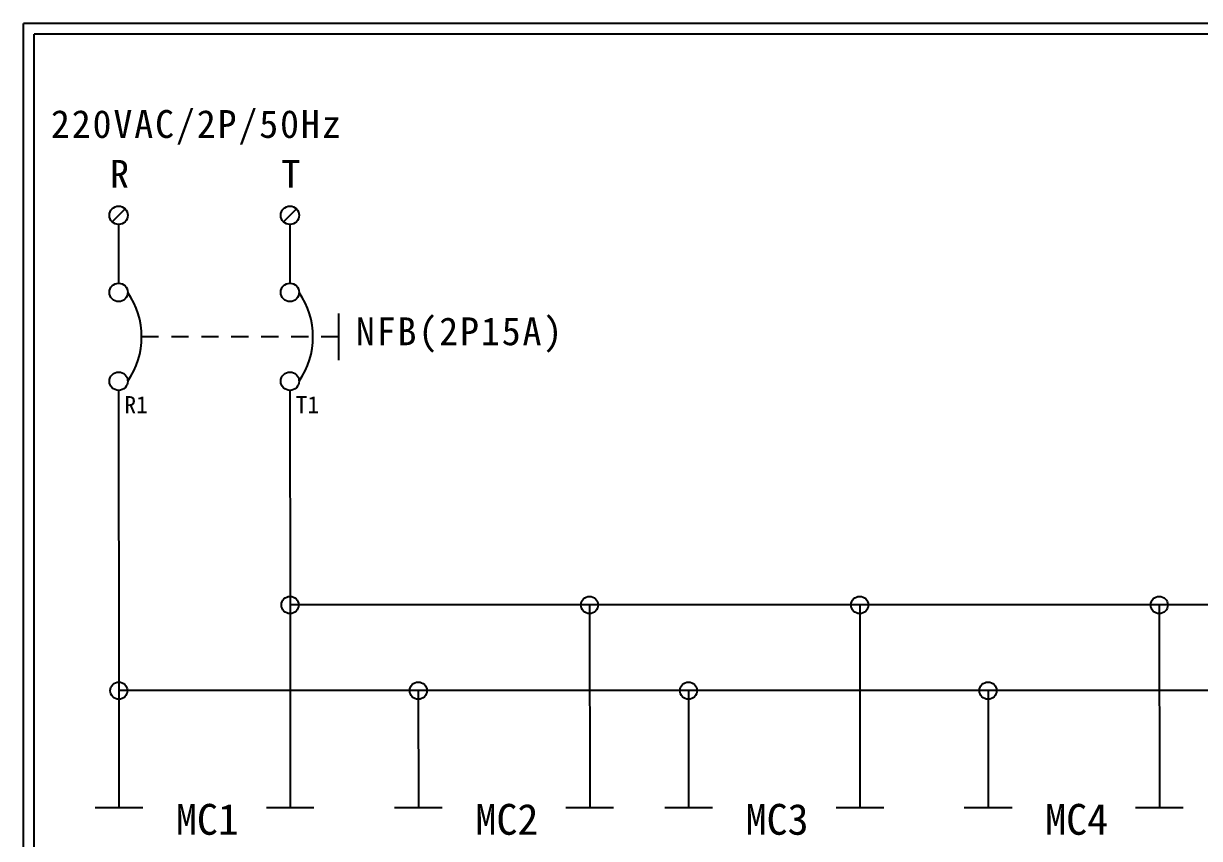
# Model space of a CAD drawing. Extents: x 10 to 297, y 3 to 207.
# Drawn here: x 10 to 147.3, y 111.9 to 207 of the extents above; entities that cross this region are included whole.
import ezdxf

# ---------------------------------------------------------------- set-up
doc = ezdxf.new("R2010")
doc.units = 0
doc.linetypes.add('HIDDEN9', pattern=[3.5, 2, -1.5])
doc.layers.get('0').update_dxf_attribs({"linetype": 'CONTINUOUS'})
doc.layers.add('圖框層', color=7, linetype='CONTINUOUS')
doc.layers.add('標尺寸層', color=3, linetype='CONTINUOUS')
doc.styles.add('STSL', font='kaiu.ttf')
doc.styles.add('標楷體', font='kaiu.ttf')

msp = doc.modelspace()

# ---------------------------------------------------------------- linework, layer by layer
for p, q in [((21.85, 185.35), (20.34, 183.83)), ((41.85, 185.35), (40.34, 183.83)), ((21.1, 164.1), (21.12, 129.12)), ((41.1, 164.1), (41.11, 139.12)), ((207.37, 139.12), (41.11, 139.12)), ((41.11, 139.12), (41.13, 115.47)), ((76.08, 139.12), (76.1, 115.47)), ((107.62, 139.12), (107.64, 115.47)), ((142.59, 139.12), (142.61, 115.47)), ((230.22, 129.12), (21.12, 129.12)), ((21.12, 129.12), (21.13, 115.47)), ((56.09, 129.12), (56.1, 115.47)), ((87.63, 129.12), (87.65, 115.47)), ((122.6, 129.12), (122.62, 115.47))]:
    msp.add_line(p, q)
at = {"color": 7, "linetype": 'HIDDEN9'}
msp.add_line((46.76, 170.41), (23.79, 170.41), dxfattribs=at)
for centre in [(21.1, 184.59), (41.1, 184.59), (21.1, 175.59), (41.1, 175.59), (21.1, 165.23), (41.1, 165.23)]:
    msp.add_circle(centre, 1.07)
at = {"color": 7}
for centre in [(14.74, 170.41), (34.74, 170.41)]:
    msp.add_arc(centre, 9.05, 325.1286, 34.8714, dxfattribs=at)
at = {"layer": '圖框層', "color": 7}
for p, q in [((297, 206.97), (10, 206.97)), ((10, 3), (10, 206.97)), ((295.75, 205.72), (11.25, 205.72)), ((11.25, 4.25), (11.25, 205.72))]:
    msp.add_line(p, q, dxfattribs=at)
at = {"layer": '標尺寸層', "color": 7}
for p, q in [((21.1, 183.52), (21.1, 176.66)), ((41.1, 183.52), (41.1, 176.66)), ((46.76, 173.14), (46.76, 167.68)), ((21.1, 164.16), (21.1, 164.1)), ((41.1, 164.16), (41.1, 164.1)), ((18.35, 115.47), (23.91, 115.47)), ((38.35, 115.47), (43.91, 115.47)), ((53.32, 115.47), (58.88, 115.47)), ((73.32, 115.47), (78.88, 115.47)), ((84.86, 115.47), (90.43, 115.47)), ((104.86, 115.47), (110.43, 115.47)), ((119.83, 115.47), (125.4, 115.47)), ((139.83, 115.47), (145.4, 115.47))]:
    msp.add_line(p, q, dxfattribs=at)
for centre in [(41.11, 139.12), (76.08, 139.12), (107.62, 139.12), (142.59, 139.12), (21.12, 129.12), (56.09, 129.12), (87.63, 129.12), (122.6, 129.12)]:
    msp.add_circle(centre, 1, dxfattribs=at)

# ---------------------------------------------------------------- texts
at = {"color": 0, "char_height": 3.25, "style": '標楷體'}
for s, insert, width, attachment_point in [('\\pt6.5;{\\T1.1;220VAC/2P/50Hz}', (13.2, 196.87), 35.213, 1), ('\\pt6.5;{\\T1.1;R}', (20.1, 191.05), 2, 1), ('\\pt6.5;{\\T1.1;T}', (40.1, 191.05), 2, 1), ('\\pt6.5;{\\T1.1;NFB(2P15A)}', (60.96, 172.68), 24.6072, 2)]:
    msp.add_mtext(s, dxfattribs=dict(at, insert=insert, width=width, attachment_point=attachment_point))
at = {"layer": '圖框層', "color": 4, "style": 'STSL'}
for s, height, p in [('R1', 2, (21.78, 161.49)), ('T1', 2, (41.78, 161.49)), ('MC1', 3.6, (27.79, 112.3)), ('MC2', 3.6, (62.76, 112.3)), ('MC3', 3.6, (94.3, 112.3)), ('MC4', 3.6, (129.27, 112.3))]:
    msp.add_text(s, height=height, dxfattribs=at).set_placement(p)

doc.saveas('drawing.dxf')
